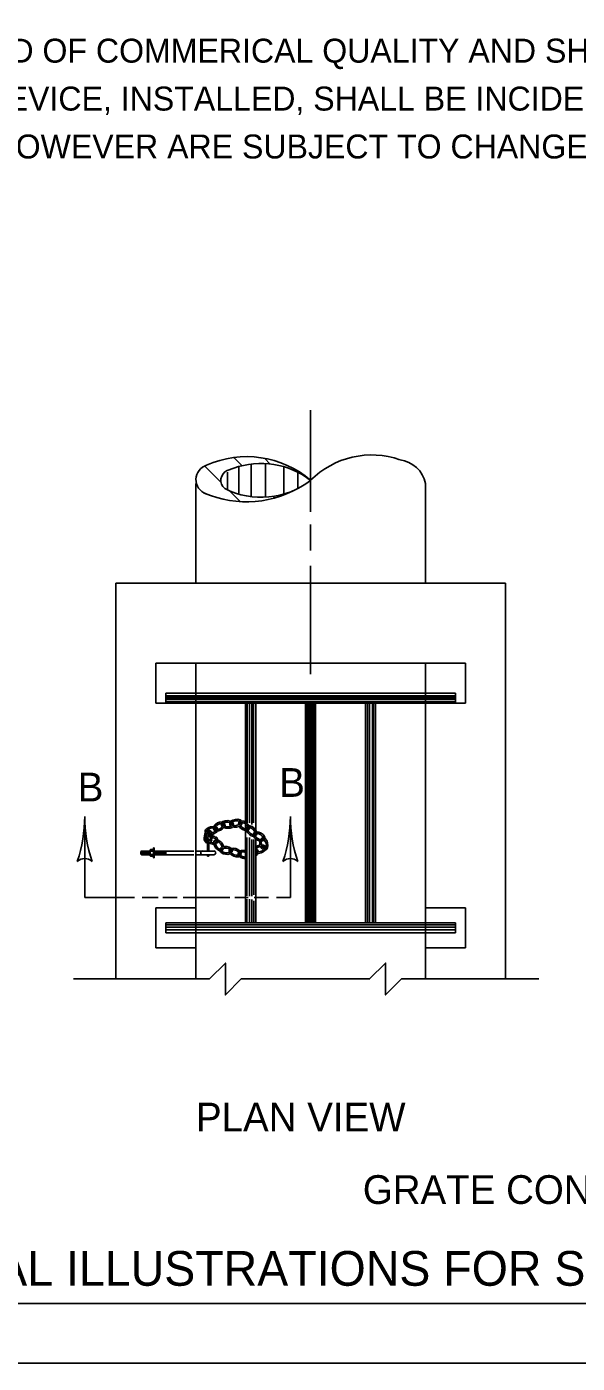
# Model space of a CAD drawing. Extents: x 997.6 to 1036.7, y 998.9 to 1022.5.
# Drawn here: x 1013.77 to 1018.36, y 1000 to 1011.16 of the extents above; entities that cross this region are included whole.
import ezdxf

# ---------------------------------------------------------------- set-up
doc = ezdxf.new("R2010")
doc.units = 0
for name, color, linetype in [('Level 1', 7, 'Continuous'), ('Level 10', 7, 'Continuous'), ('Level 11', 7, 'Continuous'), ('Level 14', 7, 'Continuous')]:
    doc.layers.add(name, color=color, linetype=linetype)

msp = doc.modelspace()

# ---------------------------------------------------------------- linework, layer by layer
at = {"layer": 'Level 1'}
for p, q in [((1016.137, 1007.108), (1016.137, 1007.955)), ((1015.388, 1007.355), (1015.253, 1007.491)), ((1015.496, 1007.472), (1015.442, 1007.452)), ((1015.567, 1007.492), (1015.498, 1007.561)), ((1015.538, 1007.264), (1015.538, 1007.482)), ((1015.64, 1007.503), (1015.64, 1007.235)), ((1015.801, 1007.506), (1015.753, 1007.554)), ((1015.761, 1007.503), (1015.761, 1007.23)), ((1015.914, 1007.484), (1015.914, 1007.259)), ((1015.443, 1007.439), (1015.443, 1007.288)), ((1016.031, 1007.439), (1016.031, 1007.305)), ((1015.179, 1006.511), (1015.179, 1007.344)), ((1015.55, 1007.193), (1015.464, 1007.279)), ((1017.095, 1006.511), (1017.095, 1007.344)), ((1015.836, 1007.223), (1015.822, 1007.237)), ((1016.137, 1006.785), (1016.137, 1007.003)), ((1016.137, 1005.752), (1016.137, 1006.656)), ((1014.512, 1006.511), (1017.762, 1006.511)), ((1014.512, 1006.511), (1014.512, 1003.208)), ((1017.762, 1006.511), (1017.762, 1003.208)), ((1014.845, 1005.844), (1017.429, 1005.844)), ((1014.845, 1005.844), (1014.845, 1005.511)), ((1015.179, 1005.844), (1015.179, 1003.208)), ((1017.095, 1005.844), (1017.095, 1003.208)), ((1017.429, 1005.844), (1017.429, 1005.511)), ((1014.929, 1005.594), (1017.345, 1005.594)), ((1014.929, 1005.511), (1014.929, 1005.594)), ((1014.929, 1005.571), (1017.345, 1005.571)), ((1017.345, 1005.511), (1017.345, 1005.594)), ((1014.845, 1005.511), (1017.429, 1005.511)), ((1014.929, 1005.557), (1017.345, 1005.557)), ((1014.929, 1005.543), (1017.345, 1005.543)), ((1014.929, 1005.523), (1017.345, 1005.523)), ((1014.929, 1005.511), (1017.345, 1005.511)), ((1015.595, 1005.511), (1015.595, 1004.517)), ((1015.609, 1005.511), (1015.609, 1004.51)), ((1015.627, 1005.511), (1015.627, 1004.51)), ((1015.646, 1005.511), (1015.646, 1004.497)), ((1015.66, 1005.511), (1015.66, 1004.51)), ((1015.679, 1005.511), (1015.679, 1004.451)), ((1016.095, 1005.511), (1016.095, 1003.677)), ((1016.107, 1005.511), (1016.107, 1003.677)), ((1016.122, 1005.511), (1016.122, 1003.677)), ((1016.129, 1005.511), (1016.129, 1003.677)), ((1016.137, 1005.511), (1016.137, 1004.136)), ((1016.137, 1005.511), (1016.137, 1003.677)), ((1016.145, 1005.511), (1016.145, 1003.677)), ((1016.154, 1005.511), (1016.154, 1003.677)), ((1016.166, 1005.511), (1016.166, 1003.677)), ((1016.175, 1005.511), (1016.175, 1003.677)), ((1016.179, 1005.511), (1016.179, 1003.677)), ((1016.595, 1005.511), (1016.595, 1003.677)), ((1016.61, 1005.511), (1016.61, 1003.677)), ((1016.628, 1005.511), (1016.628, 1003.677)), ((1016.652, 1005.511), (1016.652, 1003.677)), ((1016.661, 1005.511), (1016.661, 1003.677)), ((1016.679, 1005.511), (1016.679, 1003.677)), ((1014.253, 1004.564), (1014.253, 1003.888)), ((1015.968, 1004.564), (1015.968, 1003.888)), ((1015.329, 1004.458), (1015.332, 1004.452)), ((1015.36, 1004.464), (1015.362, 1004.455)), ((1015.463, 1004.502), (1015.464, 1004.495)), ((1015.494, 1004.497), (1015.493, 1004.488)), ((1015.537, 1004.514), (1015.542, 1004.519)), ((1015.565, 1004.513), (1015.565, 1004.515)), ((1015.595, 1004.502), (1015.595, 1004.459)), ((1015.605, 1004.477), (1015.61, 1004.482)), ((1015.256, 1004.42), (1015.249, 1004.382)), ((1015.268, 1004.418), (1015.261, 1004.38)), ((1015.276, 1004.276), (1015.276, 1004.373)), ((1015.288, 1004.276), (1015.288, 1004.373)), ((1015.322, 1004.333), (1015.288, 1004.342)), ((1015.305, 1004.392), (1015.299, 1004.394)), ((1015.308, 1004.411), (1015.302, 1004.373)), ((1015.307, 1004.404), (1015.302, 1004.406)), ((1015.328, 1004.344), (1015.302, 1004.351)), ((1015.321, 1004.408), (1015.314, 1004.371)), ((1015.336, 1004.384), (1015.317, 1004.389)), ((1015.339, 1004.396), (1015.319, 1004.401)), ((1015.595, 1004.447), (1015.595, 1003.677)), ((1015.605, 1004.389), (1015.605, 1003.903)), ((1015.627, 1004.389), (1015.627, 1003.898)), ((1015.646, 1004.373), (1015.646, 1003.9)), ((1015.664, 1004.373), (1015.664, 1003.91)), ((1015.679, 1004.402), (1015.679, 1004.394)), ((1015.679, 1004.377), (1015.679, 1003.677)), ((1014.726, 1004.276), (1014.721, 1004.271)), ((1014.721, 1004.271), (1014.721, 1004.25)), ((1014.721, 1004.25), (1014.726, 1004.245)), ((1014.726, 1004.276), (1014.726, 1004.245)), ((1014.799, 1004.276), (1014.726, 1004.276)), ((1014.799, 1004.245), (1014.726, 1004.245)), ((1014.736, 1004.276), (1014.736, 1004.245)), ((1014.747, 1004.276), (1014.747, 1004.245)), ((1014.757, 1004.276), (1014.757, 1004.245)), ((1014.767, 1004.276), (1014.767, 1004.245)), ((1014.778, 1004.276), (1014.778, 1004.245)), ((1014.788, 1004.276), (1014.788, 1004.245)), ((1014.799, 1004.281), (1014.799, 1004.24)), ((1014.803, 1004.288), (1014.826, 1004.288)), ((1014.803, 1004.274), (1014.826, 1004.274)), ((1014.803, 1004.247), (1014.826, 1004.247)), ((1014.803, 1004.234), (1014.826, 1004.234)), ((1014.826, 1004.302), (1014.826, 1004.219)), ((1014.831, 1004.302), (1014.826, 1004.302)), ((1014.826, 1004.292), (1014.826, 1004.23)), ((1014.831, 1004.302), (1014.831, 1004.219)), ((1015.162, 1004.276), (1014.831, 1004.276)), ((1015.163, 1004.245), (1014.831, 1004.245)), ((1014.835, 1004.276), (1014.835, 1004.245)), ((1014.846, 1004.276), (1014.846, 1004.245)), ((1014.856, 1004.276), (1014.856, 1004.245)), ((1014.866, 1004.276), (1014.866, 1004.245)), ((1014.877, 1004.276), (1014.877, 1004.245)), ((1014.887, 1004.276), (1014.887, 1004.245)), ((1014.898, 1004.276), (1014.898, 1004.245)), ((1014.908, 1004.276), (1014.908, 1004.245)), ((1014.919, 1004.276), (1014.919, 1004.245)), ((1014.929, 1004.276), (1014.929, 1004.245)), ((1015.33, 1004.276), (1015.179, 1004.276)), ((1015.33, 1004.245), (1015.179, 1004.245)), ((1015.276, 1004.238), (1015.276, 1004.245)), ((1015.288, 1004.238), (1015.288, 1004.245)), ((1015.557, 1004.248), (1015.554, 1004.241)), ((1015.697, 1004.28), (1015.693, 1004.286)), ((1015.762, 1004.311), (1015.764, 1004.304)), ((1014.831, 1004.219), (1014.826, 1004.219)), ((1014.253, 1003.888), (1014.668, 1003.888)), ((1014.731, 1003.888), (1014.867, 1003.888)), ((1014.845, 1003.802), (1014.845, 1003.469)), ((1014.845, 1003.802), (1015.179, 1003.802)), ((1014.905, 1003.888), (1015.023, 1003.888)), ((1015.074, 1003.888), (1015.464, 1003.888)), ((1015.506, 1003.888), (1015.616, 1003.888)), ((1015.605, 1003.873), (1015.605, 1003.677)), ((1015.627, 1003.874), (1015.627, 1003.677)), ((1015.646, 1003.871), (1015.646, 1003.677)), ((1015.664, 1003.859), (1015.664, 1003.677)), ((1015.667, 1003.888), (1015.786, 1003.888)), ((1015.853, 1003.888), (1015.968, 1003.888)), ((1017.095, 1003.802), (1017.429, 1003.802)), ((1017.429, 1003.802), (1017.429, 1003.469)), ((1014.929, 1003.677), (1017.345, 1003.677)), ((1014.929, 1003.677), (1014.929, 1003.594)), ((1017.345, 1003.677), (1017.345, 1003.594)), ((1014.929, 1003.661), (1017.345, 1003.661)), ((1014.929, 1003.641), (1017.345, 1003.641)), ((1014.929, 1003.617), (1017.345, 1003.617)), ((1014.929, 1003.594), (1017.345, 1003.594)), ((1014.845, 1003.469), (1015.179, 1003.469)), ((1017.095, 1003.469), (1017.429, 1003.469)), ((1014.161, 1003.208), (1015.093, 1003.208)), ((1015.759, 1003.208), (1016.429, 1003.208)), ((1017.095, 1003.208), (1018.041, 1003.208))]:
    msp.add_line(p, q, dxfattribs=at)
for points in [[(1015.093, 1003.208), (1015.293, 1003.208), (1015.426, 1003.341), (1015.426, 1003.075), (1015.559, 1003.208), (1015.759, 1003.208)], [(1016.429, 1003.208), (1016.629, 1003.208), (1016.762, 1003.341), (1016.762, 1003.075), (1016.895, 1003.208), (1017.095, 1003.208)]]:
    msp.add_lwpolyline(points, dxfattribs=at)
for centre, radius, start, end in [((1016.645, 1006.866), 0.716, 70.6824, 135.2049), ((1015.307, 1007.377), 0.126, 107.1355, 250.399), ((1015.603, 1006.747), 0.821, 49.3907, 113.9517), ((1015.724, 1006.835), 0.676, 52.3345, 109.7323), ((1016.847, 1007.29), 0.255, 12.2655, 82.0488), ((1015.478, 1007.37), 0.0894, 113.7377, 229.9557), ((1015.724, 1007.905), 0.676, 243.335, 307.6617), ((1015.602, 1008.08), 0.889, 246.7107, 302.7469), ((1013.081, 1004.564), 1.172, 341.3472, 359.9939), ((1015.425, 1004.564), 1.172, 179.9878, 180), ((1015.425, 1004.564), 1.172, 180, 198.6688), ((1014.796, 1004.564), 1.172, 341.3472, 359.9939), ((1017.14, 1004.564), 1.172, 179.9878, 180), ((1017.14, 1004.564), 1.172, 180, 198.6688), ((1015.283, 1004.439), 0.0252, 132.0574, 201.3057), ((1015.324, 1004.4), 0.0814, 75, 134.9993), ((1015.287, 1004.437), 0.0169, 134.9504, 164.7429), ((1015.324, 1004.4), 0.0691, 75, 134.9849), ((1015.347, 1004.469), 0.021, 178.4676, 215.502), ((1015.399, 1004.439), 0.0814, 90.0007, 148.121), ((1015.35, 1004.463), 0.021, 209.2494, 270.0007), ((1015.354, 1004.465), 0.0169, 167.5034, 197.3113), ((1015.35, 1004.471), 0.0169, 222.168, 270.0151), ((1015.338, 1004.451), 0.0169, 27.6887, 75), ((1015.399, 1004.438), 0.0691, 95.6836, 143.4905), ((1015.34, 1004.459), 0.021, 9.498, 75), ((1015.35, 1004.523), 0.0691, 270.0126, 329.8643), ((1015.35, 1004.523), 0.0814, 270.0025, 321.3193), ((1015.336, 1004.458), 0.0169, 346.2276, 2.832), ((1015.413, 1004.504), 0.021, 114.986, 176.3149), ((1015.423, 1004.502), 0.0314, 172.5882, 229.0185), ((1015.414, 1004.5), 0.0126, 111.3169, 251.5647), ((1015.439, 1004.449), 0.0814, 55, 114.9993), ((1015.401, 1004.496), 0.012, 320.7457, 75.2874), ((1015.439, 1004.449), 0.0691, 55, 114.9849), ((1015.396, 1004.493), 0.0274, 335.2165, 49.3346), ((1015.35, 1004.522), 0.0814, 321.985, 329.9936), ((1015.447, 1004.547), 0.0814, 246.0723, 294.9936), ((1015.447, 1004.547), 0.0691, 247.6245, 290.6672), ((1015.484, 1004.506), 0.021, 158.4676, 195.502), ((1015.485, 1004.499), 0.021, 189.2494, 250.0007), ((1015.522, 1004.46), 0.0814, 70.0007, 128.121), ((1015.489, 1004.499), 0.0169, 147.5034, 177.3113), ((1015.488, 1004.506), 0.0169, 202.168, 250.0151), ((1015.469, 1004.492), 0.0169, 7.6887, 55), ((1015.506, 1004.555), 0.0814, 250.0007, 310), ((1015.505, 1004.556), 0.0691, 250.0151, 310), ((1015.473, 1004.492), 0.021, 294.9993, 310.4938), ((1015.469, 1004.499), 0.0169, 326.2276, 342.832), ((1015.522, 1004.459), 0.0691, 70.0151, 123.4807), ((1015.473, 1004.499), 0.021, 349.498, 55), ((1015.555, 1004.501), 0.021, 143.5721, 201.9521), ((1015.559, 1004.507), 0.021, 84.986, 146.3149), ((1015.609, 1004.527), 0.0814, 213.318, 265.5591), ((1015.562, 1004.505), 0.0169, 157.456, 196.3873), ((1015.54, 1004.508), 0.0169, 69.7542, 70.0151), ((1015.558, 1004.499), 0.0169, 84.9849, 132.5891), ((1015.543, 1004.516), 0.021, 34.0216, 70.014), ((1015.539, 1004.516), 0.0169, 310, 357.544), ((1015.61, 1004.527), 0.0691, 214.0844, 261.1725), ((1015.544, 1004.509), 0.021, 309.9967, 11.4279), ((1015.554, 1004.447), 0.0691, 32.0949, 84.9875), ((1015.553, 1004.447), 0.0814, 30.0843, 84.9989), ((1015.62, 1004.462), 0.021, 133.5754, 188.8488), ((1015.601, 1004.474), 0.0156, 263.1688, 359.9514), ((1015.599, 1004.476), 0.0302, 275.8549, 326.052), ((1015.625, 1004.467), 0.021, 74.986, 136.3149), ((1015.623, 1004.464), 0.0121, 69.4521, 188.4435), ((1015.678, 1004.477), 0.0691, 203.2984, 252.1458), ((1015.601, 1004.473), 0.0273, 328.5275, 3.1297), ((1015.609, 1004.408), 0.0691, 15, 74.9849), ((1015.609, 1004.409), 0.0814, 15, 74.9993), ((1015.282, 1004.376), 0.0328, 170.0276, 260.3895), ((1015.288, 1004.414), 0.0328, 25.6868, 169.9919), ((1015.282, 1004.376), 0.0205, 170.061, 254.491), ((1015.293, 1004.374), 0.0328, 75.0437, 161.149), ((1015.299, 1004.495), 0.0814, 248.1803, 315.0013), ((1015.288, 1004.414), 0.0205, 35.2469, 170.0038), ((1015.293, 1004.374), 0.0205, 74.9988, 212.4856), ((1015.299, 1004.495), 0.0691, 249.9976, 310.6747), ((1015.282, 1004.373), 0.00616, 0, 180), ((1015.282, 1004.376), 0.0205, 289.5261, 350.01), ((1015.282, 1004.376), 0.0328, 282.0454, 349.9958), ((1015.288, 1004.414), 0.0205, 350.0252, 359.2989), ((1015.288, 1004.414), 0.0328, 350, 3.928), ((1015.331, 1004.364), 0.0205, 255, 256.8467), ((1015.353, 1004.346), 0.0247, 96.5514, 189.8243), ((1015.409, 1004.353), 0.0814, 188, 247.9993), ((1015.331, 1004.364), 0.0205, 298.9991, 75.034), ((1015.331, 1004.364), 0.0328, 291.8877, 75.0657), ((1015.353, 1004.346), 0.0124, 103.1265, 191.1359), ((1015.409, 1004.353), 0.0691, 188, 247.9849), ((1015.341, 1004.452), 0.021, 314.9993, 330.4938), ((1015.332, 1004.293), 0.0691, 13.411, 64.4151), ((1015.332, 1004.293), 0.0814, 13.7428, 68.1256), ((1015.678, 1004.477), 0.0814, 203.7135, 257.7526), ((1015.678, 1004.41), 0.021, 149.2494, 210.0007), ((1015.679, 1004.412), 0.021, 103.9369, 155.5187), ((1015.73, 1004.44), 0.0814, 210.0007, 270), ((1015.685, 1004.414), 0.0169, 162.168, 210.0151), ((1015.681, 1004.408), 0.0169, 107.5034, 137.3113), ((1015.665, 1004.427), 0.0169, 286.2276, 302.832), ((1015.73, 1004.44), 0.0691, 210.0151, 270), ((1015.664, 1004.422), 0.0246, 293.8122, 17.4444), ((1015.66, 1004.422), 0.0169, 327.6887, 15), ((1015.682, 1004.356), 0.0814, 30.0008, 87.3132), ((1015.681, 1004.356), 0.0691, 25.8077, 83.4835), ((1015.794, 1004.348), 0.0814, 170.7348, 195.8026), ((1015.751, 1004.349), 0.0389, 111.9251, 143.6947), ((1015.794, 1004.347), 0.0691, 170.3744, 197.5734), ((1015.73, 1004.388), 0.0169, 269.9963, 309.8536), ((1015.73, 1004.38), 0.021, 269.9967, 331.4279), ((1015.74, 1004.364), 0.0112, 38.0423, 140.2307), ((1015.742, 1004.365), 0.021, 44.986, 106.3149), ((1015.699, 1004.322), 0.0691, 345, 44.9849), ((1015.734, 1004.386), 0.021, 348.9703, 30.0149), ((1015.7, 1004.322), 0.0814, 345, 44.9993), ((1014.807, 1004.281), 0.00787, 120.8828, 239.1172), ((1014.824, 1004.261), 0.0258, 148.3785, 211.6215), ((1014.807, 1004.24), 0.00787, 120.8828, 239.1172), ((1015.236, 1004.261), 0.0156, 89.8472, 270.1528), ((1015.282, 1004.238), 0.00616, 180, 0), ((1015.331, 1004.364), 0.0328, 254.9215, 270.1662), ((1015.33, 1004.261), 0.0156, 270.1528, 89.8472), ((1015.387, 1004.297), 0.021, 247.986, 309.3149), ((1015.403, 1004.288), 0.021, 112.9967, 174.4279), ((1015.402, 1004.281), 0.021, 191.9703, 233.0149), ((1015.389, 1004.299), 0.0112, 241.0423, 343.2307), ((1015.439, 1004.329), 0.0814, 233.0008, 290.3132), ((1015.407, 1004.28), 0.0169, 112.9963, 152.8536), ((1015.439, 1004.329), 0.0691, 228.8077, 286.4835), ((1015.427, 1004.232), 0.0814, 53.0007, 113), ((1015.427, 1004.232), 0.0691, 53.0151, 113), ((1015.372, 1004.308), 0.0389, 314.9251, 346.6947), ((1015.481, 1004.275), 0.0246, 136.8122, 220.4444), ((1015.526, 1004.309), 0.0814, 218, 277.9993), ((1015.482, 1004.27), 0.0169, 129.2276, 145.832), ((1015.485, 1004.277), 0.0169, 170.6887, 218), ((1015.458, 1004.274), 0.0169, 5.168, 53.0151), ((1015.459, 1004.281), 0.0169, 310.5034, 340.3113), ((1015.526, 1004.309), 0.0691, 218, 277.9849), ((1015.49, 1004.218), 0.0814, 46.7135, 100.7526), ((1015.463, 1004.281), 0.021, 352.2494, 53.0007), ((1015.463, 1004.278), 0.021, 306.9369, 358.5187), ((1015.489, 1004.218), 0.0691, 46.2984, 95.1458), ((1015.562, 1004.251), 0.0302, 118.8549, 169.052), ((1015.559, 1004.253), 0.0273, 171.5275, 206.1297), ((1015.535, 1004.253), 0.0121, 272.4521, 31.4435), ((1015.534, 1004.249), 0.021, 277.986, 339.3149), ((1015.592, 1004.295), 0.0814, 233.0715, 272.1698), ((1015.559, 1004.252), 0.0156, 106.1688, 202.9514), ((1015.572, 1004.2), 0.0814, 73.3502, 108.5648), ((1015.592, 1004.295), 0.0691, 235.1041, 272.6248), ((1015.572, 1004.2), 0.0691, 70.1325, 104.1534), ((1015.537, 1004.256), 0.021, 336.5754, 31.8488), ((1015.729, 1004.245), 0.0814, 78.4947, 128.1751), ((1015.676, 1004.274), 0.021, 32.3666, 81.5693), ((1015.676, 1004.266), 0.0169, 45.1996, 81.5105), ((1015.688, 1004.287), 0.0169, 236.8917, 258.0823), ((1015.686, 1004.279), 0.021, 248.62, 258.1113), ((1015.626, 1004.296), 0.0691, 319.9297, 326.5014), ((1015.626, 1004.296), 0.0814, 310.6028, 331.1276), ((1015.729, 1004.245), 0.0691, 80.066, 133.6658), ((1015.699, 1004.338), 0.0814, 258.0018, 317.1819), ((1015.699, 1004.338), 0.0691, 258.0186, 309.102), ((1015.672, 1004.272), 0.0169, 350.5034, 20.3113), ((1015.68, 1004.268), 0.021, 1.4676, 38.502), ((1015.794, 1004.348), 0.0814, 204.7188, 231.4111), ((1015.794, 1004.347), 0.0691, 208.9038, 224.1825), ((1015.739, 1004.3), 0.0136, 339.9417, 82.9045), ((1015.753, 1004.308), 0.0259, 246.767, 345.495), ((1015.754, 1004.308), 0.0129, 221.1157, 344.3993), ((1015.741, 1004.304), 0.0216, 18.9922, 78.8443), ((1015.744, 1004.297), 0.021, 9.1706, 19.293), ((1014.253, 1004.119), 0.0938, 48.7746, 130.8913), ((1015.968, 1004.119), 0.0938, 48.7746, 130.8913)]:
    msp.add_arc(centre, radius, start, end, dxfattribs=at)
at = {"layer": 'Level 10'}
msp.add_line((1035.5, 1000.5), (1007, 1000.5), dxfattribs=at)
at = {"layer": 'Level 11'}
msp.add_lwpolyline([(1007, 1000.5), (1035.5, 1000.5), (1035.5, 1021.5), (1007, 1021.5)], close=True, dxfattribs=at)
at = {"layer": 'Level 14'}
msp.add_line((1036, 1000), (1000, 1000), dxfattribs=at)

# ---------------------------------------------------------------- texts
at = {"layer": 'Level 1'}
for s, height, p in [('ALL HARDWARE SHALL BE GALVANIZED AND OF COMMERICAL QUALITY AND SHALL BE APPROVED BY THE ENGINEER.', 0.2, (1007.956, 1010.857)), ('THE COST OF THE COMPLETE SECURITY DEVICE, INSTALLED, SHALL BE INCIDENTAL TO THE COST OF THE STRUCTURE.', 0.2, (1007.956, 1010.457)), ('THE DESIGNS SHOWN ARE ACCEPTABLE; HOWEVER ARE SUBJECT TO CHANGE IF APPROVED IN WRITING BY THE ENGINEER.', 0.2, (1007.956, 1010.057)), ('B', 0.24, (1014.195, 1004.69)), ('B', 0.24, (1015.875, 1004.728)), ('PLAN VIEW', 0.24, (1015.181, 1001.935)), ('GRATE CONNECTED TO WALL', 0.24, (1016.572, 1001.33)), ('TYPICAL ILLUSTRATIONS FOR STRUCTURAL STEEL UNITS', 0.29, (1012.373, 1000.647))]:
    msp.add_text(s, height=height, dxfattribs=at).set_placement(p)

doc.saveas('drawing.dxf')
